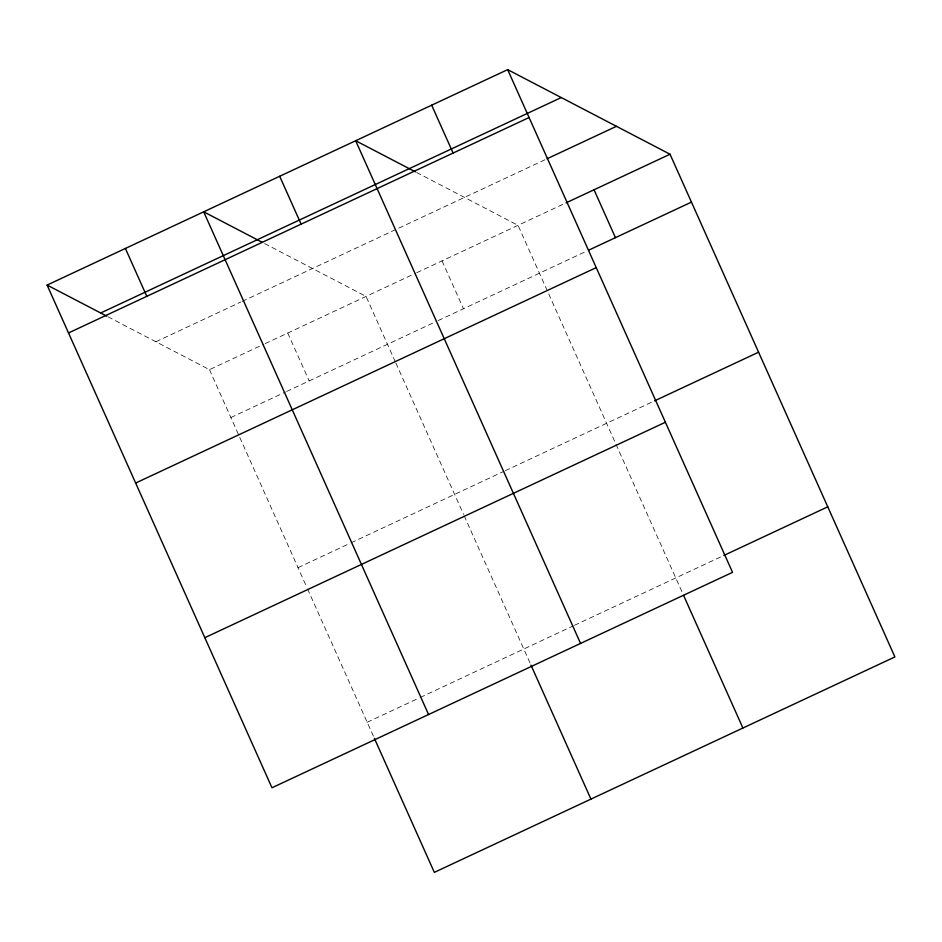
<?xml version="1.0" encoding="UTF-8"?>
<svg xmlns="http://www.w3.org/2000/svg" width="942" height="942" viewBox="0 0 942 942"><rect width="100%" height="100%" fill="white"/><g stroke="black" fill="none" stroke-linecap="round" stroke-linejoin="round"><path stroke-width="0.71" stroke-dasharray="4.71 3.53" d="M155.877 341.746L240.811 302.017M242.141 301.405L545.795 159.363M108.036 316.818L209.465 369.664L263.878 344.207M265.197 343.595L415.387 273.345M416.717 272.721L564.705 203.496M230.884 417.542L285.285 392.096M286.615 391.472L436.805 321.222M438.136 320.598L586.124 251.373M298.013 567.637L349.776 543.428M351.107 542.804L503.946 471.306M505.277 470.682L653.265 401.469M367.192 722.267L418.943 698.069M420.273 697.445L573.113 625.947M574.443 625.323L722.432 556.098M416.623 172.48L518.041 225.326L682.962 594.013M264.631 243.578L366.061 296.412L395.263 361.716M442.045 260.863L463.464 308.752M395.864 363.059L463.558 514.379M464.159 515.71L530.381 663.769M287.757 333.044L309.176 380.921M209.465 369.664L306.962 587.631M307.563 588.962L373.786 737.009"/><path stroke-width="1.41" d="M507.667 69.637L732.535 572.336L271.967 787.771L47.1 285.073L507.667 69.637L670.033 154.229L894.9 656.927L434.333 872.363L374.386 738.351M100.676 312.991L561.244 97.556M68.519 332.95L529.086 117.514M547.125 158.739L616.457 126.31M566.036 202.871L670.033 154.229M588.785 250.125L691.452 202.106M135.66 483.046L596.227 267.61M654.596 400.845L758.593 352.202M204.826 637.687L665.393 422.252M723.774 555.486L827.759 506.831M415.398 171.844L355.676 140.735L580.555 643.433M262.182 242.294L203.696 211.82L428.563 714.531M47.1 285.073L106.811 316.182M594.037 189.778L615.456 237.655M683.562 595.356L742.908 728.025M431.672 105.186L453.09 153.063M530.982 665.111L590.928 799.11M279.692 176.284L301.11 224.161M125.392 248.452L146.811 296.33"/></g></svg>
